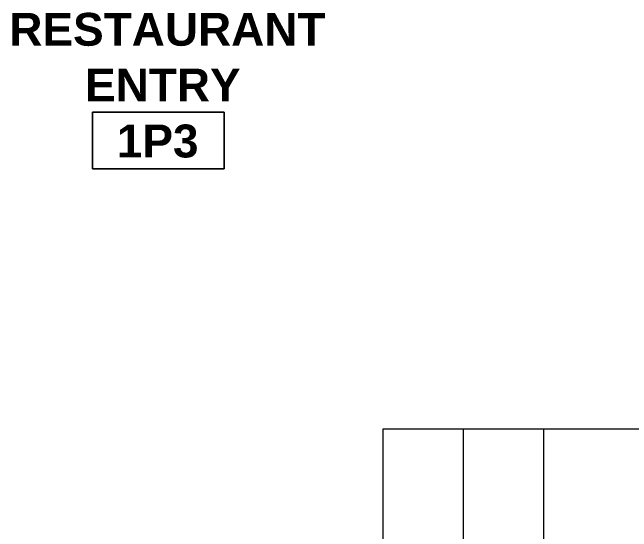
# Model space of a CAD drawing. Header units: inches. Extents: x -4688 to 1542, y -3558 to 978.
# Drawn here: x -131 to -46.2, y 376.8 to 447.9 of the extents above; entities that cross this region are included whole.
import ezdxf

# ---------------------------------------------------------------- set-up
doc = ezdxf.new("R2010")
doc.units = ezdxf.units.IN
doc.header["$MEASUREMENT"] = 0
for name, color, linetype, lineweight in [('A-AREA-IDEN', 2, 'Continuous', 9), ('A-FLOR', 192, 'Continuous', 18), ('S-STRS', 31, 'Continuous', 18)]:
    doc.layers.add(name, color=color, linetype=linetype, lineweight=lineweight)
doc.styles.add('Swis721 Lt BT_B', font='', dxfattribs={"height": 4.5})
doc.styles.get('Swis721 Lt BT_B').set_extended_font_data('Swis721 Lt BT', bold=True)

# ---------------------------------------------------------------- blocks, each defined once
blk = doc.blocks.new('Floors 1 - Floors 1-7407587-1st Floor Power _ Signal')
at = {"layer": 'A-FLOR'}
for p, q in [((1.715, 390.783), (-58.285, 390.783)), ((-58.285, 390.783), (-58.285, 330.783))]:
    blk.add_line(p, q, dxfattribs=at)
blk = doc.blocks.new('Stairs 1 - Stairs 1-7407606-1st Floor Power _ Signal')
at = {"layer": 'S-STRS', "lineweight": 9}
for p, q in [((-80.285, 390.783), (-80.285, 330.783)), ((-69.285, 390.783), (-80.285, 390.783)), ((-69.285, 390.783), (-69.285, 330.783)), ((-58.285, 390.783), (-69.285, 390.783))]:
    blk.add_line(p, q, dxfattribs=at)
blk = doc.blocks.new('Room Tag - Room Name and Number-3379422-1st Floor Power _ Signal')
at = {"layer": 'A-AREA-IDEN'}
for p, q in [((-0.1881, -0.1636), (-0.1881, -0.0018)), ((-0.1881, -0.0018), (0.1869, -0.0018)), ((0.1869, -0.0018), (-0.1881, -0.0018)), ((-0.1881, -0.0018), (-0.1881, -0.1636)), ((0.1869, -0.0018), (0.1869, -0.1636)), ((0.1869, -0.1636), (0.1869, -0.0018)), ((0.1869, -0.1636), (-0.1881, -0.1636)), ((-0.1881, -0.1636), (0.1869, -0.1636))]:
    blk.add_line(p, q, dxfattribs=at)

msp = doc.modelspace()

# ---------------------------------------------------------------- block references
at = {"layer": 'A-AREA-IDEN', "xscale": 47.99999999999997, "yscale": 47.99999999999997, "zscale": 47.99999999999997}
msp.add_blockref('Room Tag - Room Name and Number-3379422-1st Floor Power _ Signal', (-111.027, 434.308), dxfattribs=at)
at = {"layer": 'A-FLOR'}
msp.add_blockref('Floors 1 - Floors 1-7407587-1st Floor Power _ Signal', (0, 0), dxfattribs=at)
at = {"layer": 'S-STRS', "lineweight": 9}
msp.add_blockref('Stairs 1 - Stairs 1-7407606-1st Floor Power _ Signal', (0, 0), dxfattribs=at)

# ---------------------------------------------------------------- texts
at = {"layer": 'A-AREA-IDEN', "char_height": 4.5, "attachment_point": 1, "style": 'Swis721 Lt BT_B'}
for s, insert, width in [('RESTAURANT', (-131.46, 447.801), 49.389), ('ENTRY', (-121.085, 440.176), 24.3915), ('1P3', (-116.73, 432.507), 13.332)]:
    msp.add_mtext(s, dxfattribs=dict(at, insert=insert, width=width))

doc.saveas('drawing.dxf')
